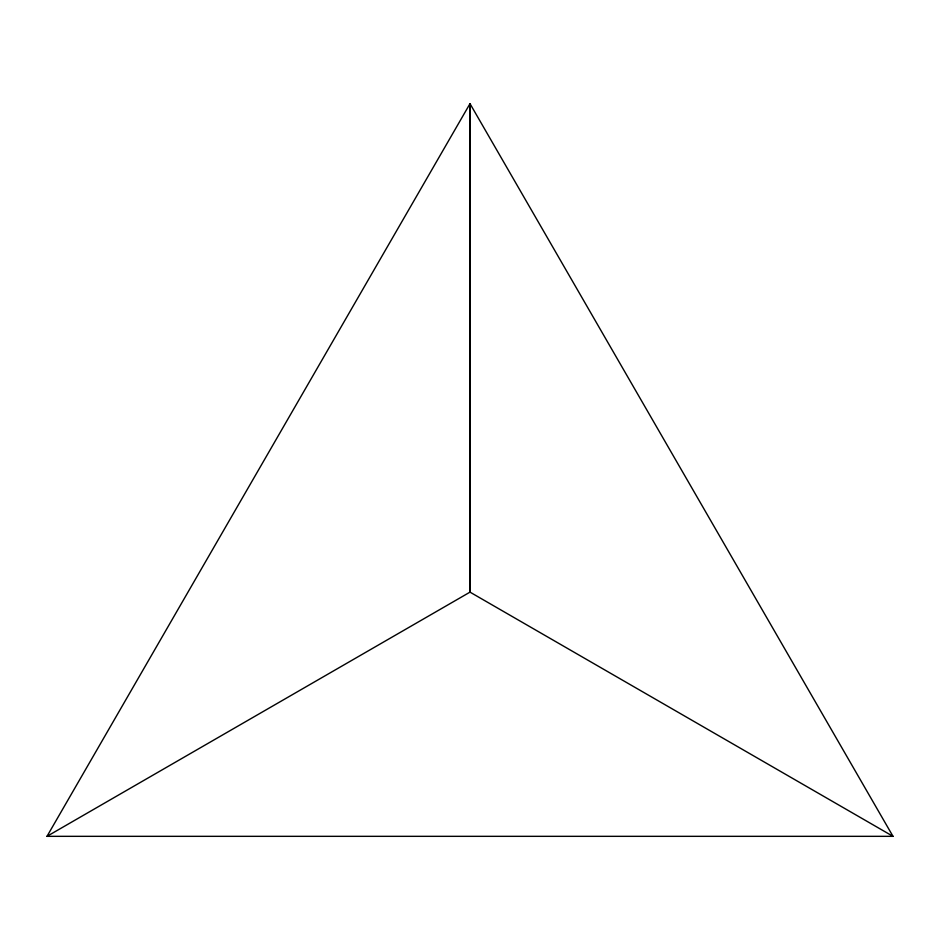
<?xml version="1.0" encoding="UTF-8"?>
<svg xmlns="http://www.w3.org/2000/svg" width="940" height="940" viewBox="0 0 940 940"><rect width="100%" height="100%" fill="white"/><g stroke="black" fill="none" stroke-linecap="round" stroke-linejoin="round"><path stroke-width="1.41" d="M47 836.33L470 103.67L893 836.33L47 836.33L470 592.13L893 836.33M470 103.67L469.988 592.106L470 103.67"/></g></svg>
